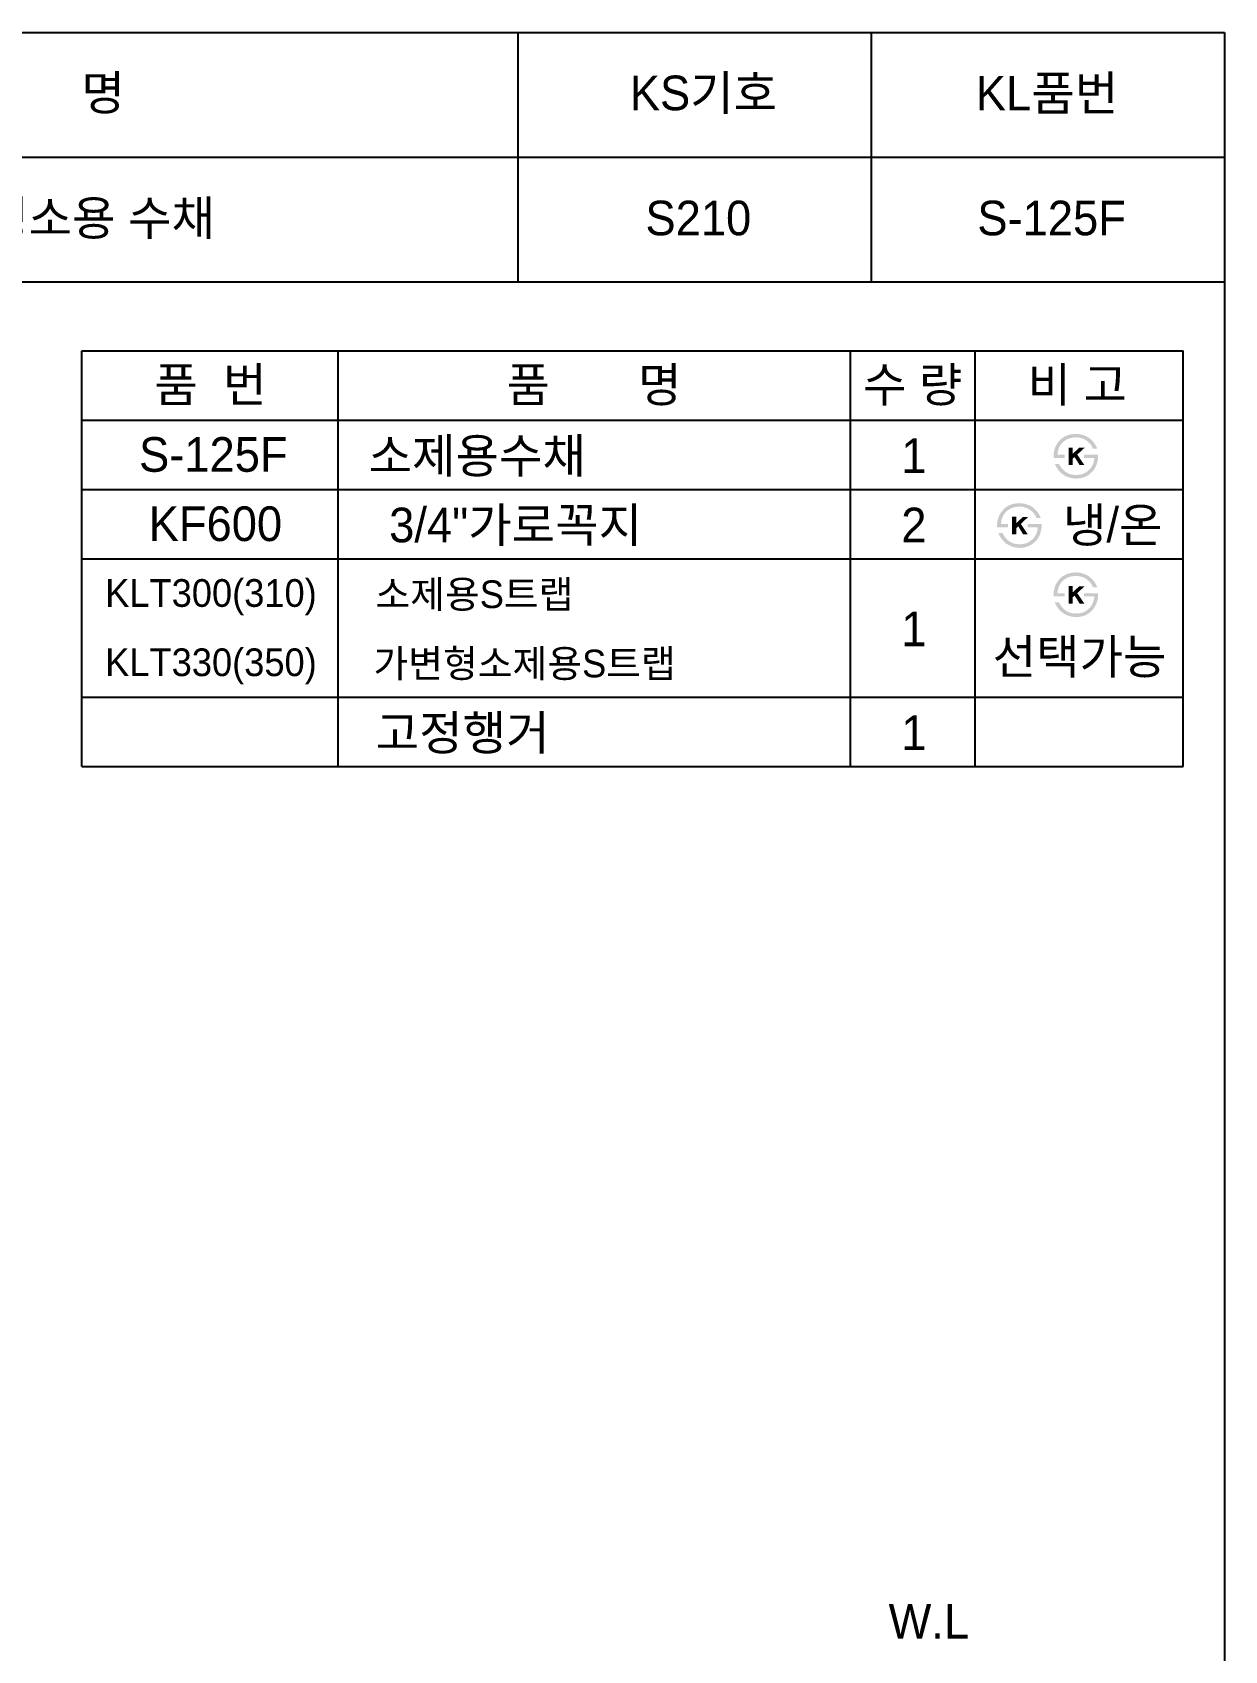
# Model space of a CAD drawing. Header units: millimetres. Extents: x 0 to 3902, y -67 to 2530.
# Drawn here: x 3041 to 3902, y 1362 to 2530 of the extents above; entities that cross this region are included whole.
import ezdxf
from ezdxf.enums import TextEntityAlignment as Align

# ---------------------------------------------------------------- set-up
doc = ezdxf.new("R2010")
doc.units = ezdxf.units.MM
doc.layers.add('TEXT', color=7, linetype='Continuous')
doc.layers.add('도각라인', color=255, linetype='Continuous')
doc.styles.add('타이틀', font='H2GTRM.TTF', dxfattribs={"height": 25})

msp = doc.modelspace()

# ---------------------------------------------------------------- hatches: boundary and pattern name
at = {"layer": 'TEXT'}
for points in [[(3778.2, 2222.8), (3778.2, 2223.2), (3778.1, 2223.6), (3778.1, 2224), (3778.1, 2224.4), (3778.2, 2224.8), (3778.2, 2225.2), (3778.2, 2225.6), (3778.3, 2226), (3778.3, 2226.4), (3778.4, 2226.8), (3778.4, 2227.2), (3778.5, 2227.6), (3778.6, 2228), (3778.7, 2228.4), (3778.8, 2228.8), (3778.9, 2229.1), (3779, 2229.5), (3779.1, 2229.9), (3779.3, 2230.3), (3779.4, 2230.6), (3779.6, 2231), (3779.7, 2231.4), (3779.9, 2231.7), (3780.1, 2232.1), (3780.3, 2232.4), (3780.5, 2232.7), (3780.7, 2233.1), (3780.9, 2233.4), (3781.1, 2233.7), (3781.3, 2234), (3781.6, 2234.3), (3782.1, 2234.9), (3782.3, 2235.2), (3782.6, 2235.5), (3782.9, 2235.8), (3783.2, 2236.1), (3783.5, 2236.4), (3783.8, 2236.6), (3784.1, 2236.9), (3784.4, 2237.1), (3784.7, 2237.4), (3785.1, 2237.6), (3785.4, 2237.8), (3785.8, 2238), (3786.1, 2238.2), (3786.5, 2238.4), (3786.8, 2238.6), (3787.2, 2238.7), (3787.7, 2238.9), (3788.1, 2239.1), (3788.5, 2239.2), (3788.9, 2239.4), (3789.3, 2239.5), (3789.8, 2239.6), (3790.2, 2239.7), (3790.7, 2239.8), (3791.1, 2239.9), (3791.6, 2239.9), (3792.1, 2240), (3792.6, 2240), (3793, 2240.1), (3793.5, 2240.1), (3794, 2240.1), (3794.8, 2240.1), (3795.2, 2240.1), (3795.5, 2240), (3795.9, 2240), (3796.3, 2240), (3796.6, 2239.9), (3797, 2239.9), (3797.3, 2239.8), (3797.7, 2239.7), (3798, 2239.7), (3798.4, 2239.6), (3798.7, 2239.5), (3799, 2239.4), (3799.4, 2239.3), (3799.7, 2239.2), (3800, 2239.1), (3800.3, 2239), (3800.6, 2238.9), (3800.9, 2238.7), (3801.3, 2238.6), (3801.6, 2238.5), (3801.9, 2238.3), (3802.2, 2238.2), (3802.4, 2238), (3802.7, 2237.8), (3803, 2237.7), (3803.3, 2237.5), (3803.6, 2237.3), (3803.8, 2237.1), (3804.1, 2236.9), (3804.4, 2236.7), (3804.8, 2236.4), (3805.2, 2236), (3805.6, 2235.6), (3806, 2235.2), (3806.4, 2234.8), (3806.7, 2234.4), (3807.1, 2234), (3807.4, 2233.6), (3807.7, 2233.1), (3808, 2232.6), (3808.3, 2232.2), (3808.6, 2231.7), (3808.9, 2231.1), (3809.1, 2230.6), (3809.4, 2230.1), (3809.6, 2229.5), (3809.6, 2229.5), (3806.5, 2229.5), (3806.5, 2229.5), (3806.4, 2229.7), (3806.4, 2229.9), (3806.3, 2230.1), (3806.2, 2230.2), (3806.1, 2230.4), (3806.1, 2230.6), (3806, 2230.7), (3805.9, 2230.9), (3805.8, 2231.1), (3805.7, 2231.2), (3805.6, 2231.4), (3805.5, 2231.6), (3805.4, 2231.7), (3805.3, 2231.9), (3805.2, 2232.1), (3805.1, 2232.2), (3804.9, 2232.4), (3804.8, 2232.6), (3804.5, 2232.9), (3804.3, 2233.2), (3804, 2233.5), (3803.7, 2233.8), (3803.3, 2234.1), (3803, 2234.4), (3802.6, 2234.7), (3802.4, 2234.9), (3802.2, 2235.1), (3801.9, 2235.2), (3801.7, 2235.4), (3801.5, 2235.5), (3801.2, 2235.7), (3801, 2235.8), (3800.7, 2236), (3800.5, 2236.1), (3800.2, 2236.2), (3800, 2236.4), (3799.7, 2236.5), (3799.5, 2236.6), (3799.2, 2236.7), (3799, 2236.8), (3798.7, 2236.9), (3798.4, 2237), (3798.2, 2237), (3797.9, 2237.1), (3797.6, 2237.2), (3797.4, 2237.3), (3797.1, 2237.3), (3796.8, 2237.4), (3796.6, 2237.4), (3796.3, 2237.5), (3796, 2237.5), (3795.7, 2237.5), (3795.4, 2237.6), (3795.2, 2237.6), (3794.9, 2237.6), (3794.6, 2237.6), (3794.3, 2237.6), (3793.9, 2237.6), (3793.6, 2237.6), (3793.3, 2237.6), (3792.9, 2237.5), (3792.6, 2237.5), (3792.3, 2237.5), (3791.9, 2237.4), (3791.6, 2237.4), (3791.3, 2237.3), (3791, 2237.3), (3790.7, 2237.2), (3790.4, 2237.1), (3790.1, 2237), (3789.8, 2237), (3789.5, 2236.9), (3789.2, 2236.8), (3788.9, 2236.7), (3788.6, 2236.5), (3788.3, 2236.4), (3788, 2236.3), (3787.8, 2236.2), (3787.5, 2236), (3787.2, 2235.9), (3787, 2235.7), (3786.7, 2235.6), (3786.5, 2235.4), (3786.2, 2235.2), (3786, 2235), (3785.7, 2234.9), (3785.5, 2234.7), (3785.2, 2234.5), (3785, 2234.3), (3784.8, 2234), (3784.6, 2233.8), (3784.3, 2233.6), (3784.1, 2233.4), (3783.9, 2233.1), (3783.7, 2232.9), (3783.5, 2232.6), (3783.3, 2232.4), (3783.2, 2232.1), (3783, 2231.9), (3782.8, 2231.6), (3782.7, 2231.4), (3782.5, 2231.1), (3782.4, 2230.8), (3782.2, 2230.5), (3782.1, 2230.3), (3782, 2230), (3781.9, 2229.7), (3781.7, 2229.4), (3781.6, 2229.1), (3781.5, 2228.8), (3781.5, 2228.5), (3781.4, 2228.2), (3781.3, 2227.8), (3781.2, 2227.5), (3781.2, 2227.2), (3781.1, 2226.9), (3781.1, 2226.5), (3781, 2226.2), (3781, 2225.8), (3780.9, 2225.5), (3780.9, 2225.1), (3780.9, 2225.1), (3786.1, 2225.1), (3786.1, 2225.1), (3786.1, 2225.1), (3786.1, 2222.8), (3786.1, 2222.8), (3786.1, 2222.8), (3778.2, 2222.8)], [(3810.3, 2225.1), (3810.3, 2224.7), (3810.3, 2224.3), (3810.3, 2223.8), (3810.3, 2223.4), (3810.3, 2223), (3810.2, 2222.5), (3810.2, 2222.1), (3810.1, 2221.7), (3810, 2221.3), (3810, 2220.9), (3809.9, 2220.4), (3809.8, 2220), (3809.7, 2219.6), (3809.6, 2219.2), (3809.4, 2218.8), (3809.3, 2218.4), (3809.2, 2218), (3809, 2217.6), (3808.8, 2217.3), (3808.7, 2216.9), (3808.5, 2216.5), (3808.3, 2216.2), (3808.1, 2215.8), (3808, 2215.5), (3807.7, 2215.1), (3807.5, 2214.8), (3807.3, 2214.5), (3807.1, 2214.2), (3806.9, 2213.8), (3806.6, 2213.5), (3806.4, 2213.2), (3806.1, 2212.9), (3805.8, 2212.6), (3805.6, 2212.4), (3805.3, 2212.1), (3805, 2211.8), (3804.7, 2211.6), (3804.4, 2211.3), (3804.1, 2211.1), (3803.8, 2210.8), (3803.5, 2210.6), (3803.2, 2210.4), (3802.8, 2210.2), (3802.5, 2210), (3802.2, 2209.8), (3801.8, 2209.6), (3801.5, 2209.4), (3801.1, 2209.3), (3800.8, 2209.1), (3800.4, 2209), (3800, 2208.8), (3799.6, 2208.7), (3799.3, 2208.6), (3798.9, 2208.5), (3798.5, 2208.4), (3798.1, 2208.3), (3797.7, 2208.2), (3797.3, 2208.1), (3796.9, 2208.1), (3796.5, 2208), (3796.1, 2208), (3795.7, 2208), (3795.3, 2207.9), (3794.9, 2207.9), (3794.2, 2207.9), (3793.6, 2208), (3792.9, 2208), (3792.3, 2208.1), (3791.7, 2208.2), (3791.4, 2208.2), (3791.1, 2208.3), (3790.8, 2208.3), (3790.5, 2208.4), (3790.2, 2208.5), (3789.9, 2208.6), (3789.6, 2208.6), (3789.3, 2208.7), (3789, 2208.8), (3788.7, 2208.9), (3788.4, 2209), (3788.1, 2209.1), (3787.9, 2209.2), (3787.6, 2209.4), (3787.3, 2209.5), (3787.1, 2209.6), (3786.8, 2209.7), (3786.5, 2209.9), (3786.3, 2210), (3786, 2210.2), (3785.7, 2210.3), (3785.2, 2210.7), (3785, 2210.8), (3784.7, 2211), (3784.4, 2211.2), (3784.2, 2211.4), (3783.9, 2211.6), (3783.7, 2211.8), (3783.5, 2212), (3783.2, 2212.2), (3783, 2212.5), (3782.8, 2212.7), (3782.6, 2212.9), (3782.3, 2213.1), (3782.1, 2213.4), (3781.9, 2213.6), (3781.7, 2213.9), (3781.5, 2214.1), (3781.3, 2214.4), (3781.1, 2214.6), (3781, 2214.9), (3780.8, 2215.2), (3780.6, 2215.5), (3780.4, 2215.7), (3780.3, 2216), (3780.1, 2216.3), (3779.9, 2216.6), (3779.8, 2216.9), (3779.6, 2217.2), (3779.3, 2217.8), (3779.1, 2218.5), (3779.1, 2218.5), (3782, 2218.5), (3782, 2218.5), (3782.3, 2218.1), (3782.5, 2217.6), (3782.7, 2217.2), (3783, 2216.9), (3783.2, 2216.5), (3783.5, 2216.1), (3783.7, 2215.8), (3784, 2215.4), (3784.3, 2215.1), (3784.5, 2214.8), (3784.8, 2214.5), (3785.1, 2214.2), (3785.4, 2213.9), (3785.7, 2213.6), (3786, 2213.3), (3786.3, 2213.1), (3786.5, 2212.9), (3786.8, 2212.7), (3787, 2212.6), (3787.2, 2212.4), (3787.5, 2212.3), (3787.7, 2212.1), (3787.9, 2212), (3788.2, 2211.9), (3788.4, 2211.7), (3788.7, 2211.6), (3788.9, 2211.5), (3789.2, 2211.4), (3789.5, 2211.3), (3789.7, 2211.2), (3790, 2211.1), (3790.3, 2211), (3790.5, 2211), (3790.8, 2210.9), (3791.1, 2210.8), (3791.3, 2210.8), (3791.6, 2210.7), (3791.9, 2210.7), (3792.2, 2210.6), (3792.5, 2210.6), (3792.8, 2210.6), (3793.1, 2210.5), (3793.4, 2210.5), (3793.7, 2210.5), (3794, 2210.5), (3794.3, 2210.5), (3794.6, 2210.5), (3795.5, 2210.5), (3795.7, 2210.6), (3796, 2210.6), (3796.3, 2210.6), (3796.5, 2210.6), (3796.8, 2210.7), (3797.1, 2210.7), (3797.3, 2210.8), (3797.6, 2210.8), (3797.9, 2210.9), (3798.1, 2210.9), (3798.4, 2211), (3798.6, 2211.1), (3798.9, 2211.2), (3799.1, 2211.2), (3799.4, 2211.3), (3799.6, 2211.4), (3799.9, 2211.5), (3800.1, 2211.6), (3800.3, 2211.8), (3800.6, 2211.9), (3800.8, 2212), (3801.1, 2212.1), (3801.3, 2212.3), (3801.5, 2212.4), (3801.8, 2212.6), (3802, 2212.7), (3802.2, 2212.9), (3802.4, 2213), (3802.7, 2213.2), (3802.9, 2213.4), (3803.2, 2213.6), (3803.4, 2213.8), (3803.6, 2214), (3803.9, 2214.3), (3804.1, 2214.5), (3804.3, 2214.8), (3804.5, 2215), (3804.7, 2215.3), (3804.9, 2215.5), (3805.1, 2215.8), (3805.3, 2216), (3805.5, 2216.3), (3805.7, 2216.6), (3805.8, 2216.9), (3806, 2217.2), (3806.1, 2217.4), (3806.3, 2217.7), (3806.4, 2218), (3806.5, 2218.3), (3806.7, 2218.7), (3806.8, 2219), (3806.9, 2219.3), (3807, 2219.6), (3807.1, 2220), (3807.2, 2220.3), (3807.2, 2220.6), (3807.3, 2221), (3807.4, 2221.3), (3807.4, 2221.7), (3807.5, 2222.1), (3807.5, 2222.4), (3807.5, 2222.8), (3807.5, 2222.8), (3800.1, 2222.8), (3800.1, 2222.8), (3800.1, 2222.8), (3800.1, 2225.1), (3800.1, 2225.1), (3800.1, 2225.1), (3810.3, 2225.1)], [(3791.9, 2225.8), (3796.7, 2230.2), (3800.6, 2230.2), (3795.2, 2225.2), (3800.3, 2217.7), (3796.9, 2217.7), (3793.3, 2223.4), (3791.9, 2222.2), (3791.9, 2217.7), (3789, 2217.7), (3789, 2230.3), (3791.9, 2230.3)], [(3737.4, 2172.8), (3737.4, 2173.2), (3737.4, 2173.6), (3737.4, 2174), (3737.4, 2174.4), (3737.4, 2174.8), (3737.4, 2175.2), (3737.5, 2175.6), (3737.5, 2176), (3737.6, 2176.4), (3737.6, 2176.8), (3737.7, 2177.2), (3737.7, 2177.6), (3737.8, 2178), (3737.9, 2178.4), (3738, 2178.8), (3738.1, 2179.1), (3738.3, 2179.5), (3738.4, 2179.9), (3738.5, 2180.3), (3738.7, 2180.6), (3738.8, 2181), (3739, 2181.4), (3739.2, 2181.7), (3739.3, 2182.1), (3739.5, 2182.4), (3739.7, 2182.7), (3739.9, 2183.1), (3740.1, 2183.4), (3740.3, 2183.7), (3740.6, 2184), (3740.8, 2184.3), (3741.3, 2184.9), (3741.6, 2185.2), (3741.9, 2185.5), (3742.1, 2185.8), (3742.4, 2186.1), (3742.7, 2186.4), (3743, 2186.6), (3743.3, 2186.9), (3743.7, 2187.1), (3744, 2187.4), (3744.3, 2187.6), (3744.7, 2187.8), (3745, 2188), (3745.4, 2188.2), (3745.7, 2188.4), (3746.1, 2188.6), (3746.5, 2188.7), (3746.9, 2188.9), (3747.3, 2189.1), (3747.7, 2189.2), (3748.2, 2189.4), (3748.6, 2189.5), (3749, 2189.6), (3749.5, 2189.7), (3749.9, 2189.8), (3750.4, 2189.9), (3750.8, 2189.9), (3751.3, 2190), (3751.8, 2190), (3752.3, 2190.1), (3752.8, 2190.1), (3753.3, 2190.1), (3754, 2190.1), (3754.4, 2190.1), (3754.8, 2190), (3755.1, 2190), (3755.5, 2190), (3755.9, 2189.9), (3756.2, 2189.9), (3756.6, 2189.8), (3756.9, 2189.7), (3757.3, 2189.7), (3757.6, 2189.6), (3757.9, 2189.5), (3758.3, 2189.4), (3758.6, 2189.3), (3758.9, 2189.2), (3759.2, 2189.1), (3759.6, 2189), (3759.9, 2188.9), (3760.2, 2188.7), (3760.5, 2188.6), (3760.8, 2188.5), (3761.1, 2188.3), (3761.4, 2188.2), (3761.7, 2188), (3762, 2187.8), (3762.3, 2187.7), (3762.5, 2187.5), (3762.8, 2187.3), (3763.1, 2187.1), (3763.4, 2186.9), (3763.6, 2186.7), (3764, 2186.4), (3764.4, 2186), (3764.8, 2185.6), (3765.2, 2185.2), (3765.6, 2184.8), (3766, 2184.4), (3766.3, 2184), (3766.6, 2183.6), (3767, 2183.1), (3767.3, 2182.6), (3767.6, 2182.2), (3767.8, 2181.7), (3768.1, 2181.1), (3768.4, 2180.6), (3768.6, 2180.1), (3768.8, 2179.5), (3768.8, 2179.5), (3765.7, 2179.5), (3765.7, 2179.5), (3765.7, 2179.7), (3765.6, 2179.9), (3765.5, 2180.1), (3765.5, 2180.2), (3765.4, 2180.4), (3765.3, 2180.6), (3765.2, 2180.7), (3765.1, 2180.9), (3765, 2181.1), (3765, 2181.2), (3764.9, 2181.4), (3764.8, 2181.6), (3764.6, 2181.7), (3764.5, 2181.9), (3764.4, 2182.1), (3764.3, 2182.2), (3764.2, 2182.4), (3764, 2182.6), (3763.8, 2182.9), (3763.5, 2183.2), (3763.2, 2183.5), (3762.9, 2183.8), (3762.6, 2184.1), (3762.2, 2184.4), (3761.9, 2184.7), (3761.6, 2184.9), (3761.4, 2185.1), (3761.2, 2185.2), (3760.9, 2185.4), (3760.7, 2185.5), (3760.5, 2185.7), (3760.2, 2185.8), (3760, 2186), (3759.7, 2186.1), (3759.5, 2186.2), (3759.2, 2186.4), (3759, 2186.5), (3758.7, 2186.6), (3758.5, 2186.7), (3758.2, 2186.8), (3757.9, 2186.9), (3757.7, 2187), (3757.4, 2187), (3757.2, 2187.1), (3756.9, 2187.2), (3756.6, 2187.3), (3756.3, 2187.3), (3756.1, 2187.4), (3755.8, 2187.4), (3755.5, 2187.5), (3755.2, 2187.5), (3755, 2187.5), (3754.7, 2187.6), (3754.4, 2187.6), (3754.1, 2187.6), (3753.8, 2187.6), (3753.5, 2187.6), (3753.2, 2187.6), (3752.8, 2187.6), (3752.5, 2187.6), (3752.2, 2187.5), (3751.8, 2187.5), (3751.5, 2187.5), (3751.2, 2187.4), (3750.9, 2187.4), (3750.5, 2187.3), (3750.2, 2187.3), (3749.9, 2187.2), (3749.6, 2187.1), (3749.3, 2187), (3749, 2187), (3748.7, 2186.9), (3748.4, 2186.8), (3748.1, 2186.7), (3747.8, 2186.5), (3747.6, 2186.4), (3747.3, 2186.3), (3747, 2186.2), (3746.7, 2186), (3746.5, 2185.9), (3746.2, 2185.7), (3746, 2185.6), (3745.7, 2185.4), (3745.5, 2185.2), (3745.2, 2185), (3745, 2184.9), (3744.7, 2184.7), (3744.5, 2184.5), (3744.3, 2184.3), (3744, 2184), (3743.8, 2183.8), (3743.6, 2183.6), (3743.4, 2183.4), (3743.2, 2183.1), (3743, 2182.9), (3742.8, 2182.6), (3742.6, 2182.4), (3742.4, 2182.1), (3742.2, 2181.9), (3742.1, 2181.6), (3741.9, 2181.4), (3741.8, 2181.1), (3741.6, 2180.8), (3741.5, 2180.5), (3741.3, 2180.3), (3741.2, 2180), (3741.1, 2179.7), (3741, 2179.4), (3740.9, 2179.1), (3740.8, 2178.8), (3740.7, 2178.5), (3740.6, 2178.2), (3740.5, 2177.8), (3740.5, 2177.5), (3740.4, 2177.2), (3740.3, 2176.9), (3740.3, 2176.5), (3740.3, 2176.2), (3740.2, 2175.8), (3740.2, 2175.5), (3740.2, 2175.1), (3740.2, 2175.1), (3745.3, 2175.1), (3745.3, 2175.1), (3745.3, 2175.1), (3745.3, 2172.8), (3745.3, 2172.8), (3745.3, 2172.8), (3737.4, 2172.8)], [(3769.6, 2175.1), (3769.6, 2174.7), (3769.6, 2174.3), (3769.6, 2173.8), (3769.5, 2173.4), (3769.5, 2173), (3769.5, 2172.5), (3769.4, 2172.1), (3769.4, 2171.7), (3769.3, 2171.3), (3769.2, 2170.9), (3769.1, 2170.4), (3769, 2170), (3768.9, 2169.6), (3768.8, 2169.2), (3768.7, 2168.8), (3768.5, 2168.4), (3768.4, 2168), (3768.2, 2167.6), (3768.1, 2167.3), (3767.9, 2166.9), (3767.8, 2166.5), (3767.6, 2166.2), (3767.4, 2165.8), (3767.2, 2165.5), (3767, 2165.1), (3766.8, 2164.8), (3766.6, 2164.5), (3766.3, 2164.2), (3766.1, 2163.8), (3765.9, 2163.5), (3765.6, 2163.2), (3765.3, 2162.9), (3765.1, 2162.6), (3764.8, 2162.4), (3764.5, 2162.1), (3764.2, 2161.8), (3763.9, 2161.6), (3763.6, 2161.3), (3763.3, 2161.1), (3763, 2160.8), (3762.7, 2160.6), (3762.4, 2160.4), (3762.1, 2160.2), (3761.7, 2160), (3761.4, 2159.8), (3761.1, 2159.6), (3760.7, 2159.4), (3760.4, 2159.3), (3760, 2159.1), (3759.6, 2159), (3759.3, 2158.8), (3758.9, 2158.7), (3758.5, 2158.6), (3758.1, 2158.5), (3757.7, 2158.4), (3757.3, 2158.3), (3757, 2158.2), (3756.6, 2158.1), (3756.2, 2158.1), (3755.8, 2158), (3755.4, 2158), (3755, 2158), (3754.6, 2157.9), (3754.1, 2157.9), (3753.5, 2157.9), (3752.8, 2158), (3752.2, 2158), (3751.5, 2158.1), (3750.9, 2158.2), (3750.6, 2158.2), (3750.3, 2158.3), (3750, 2158.3), (3749.7, 2158.4), (3749.4, 2158.5), (3749.1, 2158.6), (3748.8, 2158.6), (3748.5, 2158.7), (3748.2, 2158.8), (3747.9, 2158.9), (3747.7, 2159), (3747.4, 2159.1), (3747.1, 2159.2), (3746.8, 2159.4), (3746.6, 2159.5), (3746.3, 2159.6), (3746, 2159.7), (3745.8, 2159.9), (3745.5, 2160), (3745.2, 2160.2), (3745, 2160.3), (3744.5, 2160.7), (3744.2, 2160.8), (3743.9, 2161), (3743.7, 2161.2), (3743.4, 2161.4), (3743.2, 2161.6), (3742.9, 2161.8), (3742.7, 2162), (3742.5, 2162.2), (3742.2, 2162.5), (3742, 2162.7), (3741.8, 2162.9), (3741.6, 2163.1), (3741.4, 2163.4), (3741.2, 2163.6), (3741, 2163.9), (3740.8, 2164.1), (3740.6, 2164.4), (3740.4, 2164.6), (3740.2, 2164.9), (3740, 2165.2), (3739.8, 2165.5), (3739.7, 2165.7), (3739.5, 2166), (3739.3, 2166.3), (3739.2, 2166.6), (3739, 2166.9), (3738.9, 2167.2), (3738.6, 2167.8), (3738.3, 2168.5), (3738.3, 2168.5), (3741.3, 2168.5), (3741.3, 2168.5), (3741.5, 2168.1), (3741.7, 2167.6), (3742, 2167.2), (3742.2, 2166.9), (3742.5, 2166.5), (3742.7, 2166.1), (3743, 2165.8), (3743.2, 2165.4), (3743.5, 2165.1), (3743.8, 2164.8), (3744.1, 2164.5), (3744.3, 2164.2), (3744.6, 2163.9), (3744.9, 2163.6), (3745.2, 2163.3), (3745.5, 2163.1), (3745.8, 2162.9), (3746, 2162.7), (3746.2, 2162.6), (3746.5, 2162.4), (3746.7, 2162.3), (3746.9, 2162.1), (3747.2, 2162), (3747.4, 2161.9), (3747.7, 2161.7), (3747.9, 2161.6), (3748.2, 2161.5), (3748.4, 2161.4), (3748.7, 2161.3), (3749, 2161.2), (3749.2, 2161.1), (3749.5, 2161), (3749.8, 2161), (3750, 2160.9), (3750.3, 2160.8), (3750.6, 2160.8), (3750.9, 2160.7), (3751.2, 2160.7), (3751.4, 2160.6), (3751.7, 2160.6), (3752, 2160.6), (3752.3, 2160.5), (3752.6, 2160.5), (3752.9, 2160.5), (3753.2, 2160.5), (3753.5, 2160.5), (3753.8, 2160.5), (3754.7, 2160.5), (3755, 2160.6), (3755.2, 2160.6), (3755.5, 2160.6), (3755.8, 2160.6), (3756.1, 2160.7), (3756.3, 2160.7), (3756.6, 2160.8), (3756.8, 2160.8), (3757.1, 2160.9), (3757.4, 2160.9), (3757.6, 2161), (3757.9, 2161.1), (3758.1, 2161.2), (3758.4, 2161.2), (3758.6, 2161.3), (3758.9, 2161.4), (3759.1, 2161.5), (3759.3, 2161.6), (3759.6, 2161.8), (3759.8, 2161.9), (3760.1, 2162), (3760.3, 2162.1), (3760.5, 2162.3), (3760.8, 2162.4), (3761, 2162.6), (3761.2, 2162.7), (3761.5, 2162.9), (3761.7, 2163), (3761.9, 2163.2), (3762.1, 2163.4), (3762.4, 2163.6), (3762.6, 2163.8), (3762.9, 2164), (3763.1, 2164.3), (3763.3, 2164.5), (3763.6, 2164.8), (3763.8, 2165), (3764, 2165.3), (3764.2, 2165.5), (3764.4, 2165.8), (3764.6, 2166), (3764.7, 2166.3), (3764.9, 2166.6), (3765.1, 2166.9), (3765.2, 2167.2), (3765.4, 2167.4), (3765.5, 2167.7), (3765.7, 2168), (3765.8, 2168.3), (3765.9, 2168.7), (3766, 2169), (3766.1, 2169.3), (3766.2, 2169.6), (3766.3, 2170), (3766.4, 2170.3), (3766.5, 2170.6), (3766.5, 2171), (3766.6, 2171.3), (3766.7, 2171.7), (3766.7, 2172.1), (3766.7, 2172.4), (3766.8, 2172.8), (3766.8, 2172.8), (3759.4, 2172.8), (3759.4, 2172.8), (3759.4, 2172.8), (3759.4, 2175.1), (3759.4, 2175.1), (3759.4, 2175.1), (3769.6, 2175.1)], [(3751.2, 2175.8), (3756, 2180.2), (3759.8, 2180.2), (3754.5, 2175.2), (3759.5, 2167.7), (3756.1, 2167.7), (3752.6, 2173.4), (3751.2, 2172.2), (3751.2, 2167.7), (3748.2, 2167.7), (3748.2, 2180.3), (3751.2, 2180.3)], [(3778.2, 2122.8), (3778.2, 2123.2), (3778.1, 2123.6), (3778.1, 2124), (3778.1, 2124.4), (3778.2, 2124.8), (3778.2, 2125.2), (3778.2, 2125.6), (3778.3, 2126), (3778.3, 2126.4), (3778.4, 2126.8), (3778.4, 2127.2), (3778.5, 2127.6), (3778.6, 2128), (3778.7, 2128.4), (3778.8, 2128.8), (3778.9, 2129.1), (3779, 2129.5), (3779.1, 2129.9), (3779.3, 2130.3), (3779.4, 2130.6), (3779.6, 2131), (3779.7, 2131.4), (3779.9, 2131.7), (3780.1, 2132.1), (3780.3, 2132.4), (3780.5, 2132.7), (3780.7, 2133.1), (3780.9, 2133.4), (3781.1, 2133.7), (3781.3, 2134), (3781.6, 2134.3), (3782.1, 2134.9), (3782.3, 2135.2), (3782.6, 2135.5), (3782.9, 2135.8), (3783.2, 2136.1), (3783.5, 2136.4), (3783.8, 2136.6), (3784.1, 2136.9), (3784.4, 2137.1), (3784.7, 2137.4), (3785.1, 2137.6), (3785.4, 2137.8), (3785.8, 2138), (3786.1, 2138.2), (3786.5, 2138.4), (3786.8, 2138.6), (3787.2, 2138.7), (3787.7, 2138.9), (3788.1, 2139.1), (3788.5, 2139.2), (3788.9, 2139.4), (3789.3, 2139.5), (3789.8, 2139.6), (3790.2, 2139.7), (3790.7, 2139.8), (3791.1, 2139.9), (3791.6, 2139.9), (3792.1, 2140), (3792.6, 2140), (3793, 2140.1), (3793.5, 2140.1), (3794, 2140.1), (3794.8, 2140.1), (3795.2, 2140.1), (3795.5, 2140), (3795.9, 2140), (3796.3, 2140), (3796.6, 2139.9), (3797, 2139.9), (3797.3, 2139.8), (3797.7, 2139.7), (3798, 2139.7), (3798.4, 2139.6), (3798.7, 2139.5), (3799, 2139.4), (3799.4, 2139.3), (3799.7, 2139.2), (3800, 2139.1), (3800.3, 2139), (3800.6, 2138.9), (3800.9, 2138.7), (3801.3, 2138.6), (3801.6, 2138.5), (3801.9, 2138.3), (3802.2, 2138.2), (3802.4, 2138), (3802.7, 2137.8), (3803, 2137.7), (3803.3, 2137.5), (3803.6, 2137.3), (3803.8, 2137.1), (3804.1, 2136.9), (3804.4, 2136.7), (3804.8, 2136.4), (3805.2, 2136), (3805.6, 2135.6), (3806, 2135.2), (3806.4, 2134.8), (3806.7, 2134.4), (3807.1, 2134), (3807.4, 2133.6), (3807.7, 2133.1), (3808, 2132.6), (3808.3, 2132.2), (3808.6, 2131.7), (3808.9, 2131.1), (3809.1, 2130.6), (3809.4, 2130.1), (3809.6, 2129.5), (3809.6, 2129.5), (3806.5, 2129.5), (3806.5, 2129.5), (3806.4, 2129.7), (3806.4, 2129.9), (3806.3, 2130.1), (3806.2, 2130.2), (3806.1, 2130.4), (3806.1, 2130.6), (3806, 2130.7), (3805.9, 2130.9), (3805.8, 2131.1), (3805.7, 2131.2), (3805.6, 2131.4), (3805.5, 2131.6), (3805.4, 2131.7), (3805.3, 2131.9), (3805.2, 2132.1), (3805.1, 2132.2), (3804.9, 2132.4), (3804.8, 2132.6), (3804.5, 2132.9), (3804.3, 2133.2), (3804, 2133.5), (3803.7, 2133.8), (3803.3, 2134.1), (3803, 2134.4), (3802.6, 2134.7), (3802.4, 2134.9), (3802.2, 2135.1), (3801.9, 2135.2), (3801.7, 2135.4), (3801.5, 2135.5), (3801.2, 2135.7), (3801, 2135.8), (3800.7, 2136), (3800.5, 2136.1), (3800.2, 2136.2), (3800, 2136.4), (3799.7, 2136.5), (3799.5, 2136.6), (3799.2, 2136.7), (3799, 2136.8), (3798.7, 2136.9), (3798.4, 2137), (3798.2, 2137), (3797.9, 2137.1), (3797.6, 2137.2), (3797.4, 2137.3), (3797.1, 2137.3), (3796.8, 2137.4), (3796.6, 2137.4), (3796.3, 2137.5), (3796, 2137.5), (3795.7, 2137.5), (3795.4, 2137.6), (3795.2, 2137.6), (3794.9, 2137.6), (3794.6, 2137.6), (3794.3, 2137.6), (3793.9, 2137.6), (3793.6, 2137.6), (3793.3, 2137.6), (3792.9, 2137.5), (3792.6, 2137.5), (3792.3, 2137.5), (3791.9, 2137.4), (3791.6, 2137.4), (3791.3, 2137.3), (3791, 2137.3), (3790.7, 2137.2), (3790.4, 2137.1), (3790.1, 2137), (3789.8, 2137), (3789.5, 2136.9), (3789.2, 2136.8), (3788.9, 2136.7), (3788.6, 2136.5), (3788.3, 2136.4), (3788, 2136.3), (3787.8, 2136.2), (3787.5, 2136), (3787.2, 2135.9), (3787, 2135.7), (3786.7, 2135.6), (3786.5, 2135.4), (3786.2, 2135.2), (3786, 2135), (3785.7, 2134.9), (3785.5, 2134.7), (3785.2, 2134.5), (3785, 2134.3), (3784.8, 2134), (3784.6, 2133.8), (3784.3, 2133.6), (3784.1, 2133.4), (3783.9, 2133.1), (3783.7, 2132.9), (3783.5, 2132.6), (3783.3, 2132.4), (3783.2, 2132.1), (3783, 2131.9), (3782.8, 2131.6), (3782.7, 2131.4), (3782.5, 2131.1), (3782.4, 2130.8), (3782.2, 2130.5), (3782.1, 2130.3), (3782, 2130), (3781.9, 2129.7), (3781.7, 2129.4), (3781.6, 2129.1), (3781.5, 2128.8), (3781.5, 2128.5), (3781.4, 2128.2), (3781.3, 2127.8), (3781.2, 2127.5), (3781.2, 2127.2), (3781.1, 2126.9), (3781.1, 2126.5), (3781, 2126.2), (3781, 2125.8), (3780.9, 2125.5), (3780.9, 2125.1), (3780.9, 2125.1), (3786.1, 2125.1), (3786.1, 2125.1), (3786.1, 2125.1), (3786.1, 2122.8), (3786.1, 2122.8), (3786.1, 2122.8), (3778.2, 2122.8)], [(3791.9, 2125.8), (3796.7, 2130.2), (3800.6, 2130.2), (3795.2, 2125.2), (3800.3, 2117.7), (3796.9, 2117.7), (3793.3, 2123.4), (3791.9, 2122.2), (3791.9, 2117.7), (3789, 2117.7), (3789, 2130.3), (3791.9, 2130.3)], [(3810.3, 2125.1), (3810.3, 2124.7), (3810.3, 2124.3), (3810.3, 2123.8), (3810.3, 2123.4), (3810.3, 2123), (3810.2, 2122.5), (3810.2, 2122.1), (3810.1, 2121.7), (3810, 2121.3), (3810, 2120.9), (3809.9, 2120.4), (3809.8, 2120), (3809.7, 2119.6), (3809.6, 2119.2), (3809.4, 2118.8), (3809.3, 2118.4), (3809.2, 2118), (3809, 2117.6), (3808.8, 2117.3), (3808.7, 2116.9), (3808.5, 2116.5), (3808.3, 2116.2), (3808.1, 2115.8), (3808, 2115.5), (3807.7, 2115.1), (3807.5, 2114.8), (3807.3, 2114.5), (3807.1, 2114.2), (3806.9, 2113.8), (3806.6, 2113.5), (3806.4, 2113.2), (3806.1, 2112.9), (3805.8, 2112.6), (3805.6, 2112.4), (3805.3, 2112.1), (3805, 2111.8), (3804.7, 2111.6), (3804.4, 2111.3), (3804.1, 2111.1), (3803.8, 2110.8), (3803.5, 2110.6), (3803.2, 2110.4), (3802.8, 2110.2), (3802.5, 2110), (3802.2, 2109.8), (3801.8, 2109.6), (3801.5, 2109.4), (3801.1, 2109.3), (3800.8, 2109.1), (3800.4, 2109), (3800, 2108.8), (3799.6, 2108.7), (3799.3, 2108.6), (3798.9, 2108.5), (3798.5, 2108.4), (3798.1, 2108.3), (3797.7, 2108.2), (3797.3, 2108.1), (3796.9, 2108.1), (3796.5, 2108), (3796.1, 2108), (3795.7, 2108), (3795.3, 2107.9), (3794.9, 2107.9), (3794.2, 2107.9), (3793.6, 2108), (3792.9, 2108), (3792.3, 2108.1), (3791.7, 2108.2), (3791.4, 2108.2), (3791.1, 2108.3), (3790.8, 2108.3), (3790.5, 2108.4), (3790.2, 2108.5), (3789.9, 2108.6), (3789.6, 2108.6), (3789.3, 2108.7), (3789, 2108.8), (3788.7, 2108.9), (3788.4, 2109), (3788.1, 2109.1), (3787.9, 2109.2), (3787.6, 2109.4), (3787.3, 2109.5), (3787.1, 2109.6), (3786.8, 2109.7), (3786.5, 2109.9), (3786.3, 2110), (3786, 2110.2), (3785.7, 2110.3), (3785.2, 2110.7), (3785, 2110.8), (3784.7, 2111), (3784.4, 2111.2), (3784.2, 2111.4), (3783.9, 2111.6), (3783.7, 2111.8), (3783.5, 2112), (3783.2, 2112.2), (3783, 2112.5), (3782.8, 2112.7), (3782.6, 2112.9), (3782.3, 2113.1), (3782.1, 2113.4), (3781.9, 2113.6), (3781.7, 2113.9), (3781.5, 2114.1), (3781.3, 2114.4), (3781.1, 2114.6), (3781, 2114.9), (3780.8, 2115.2), (3780.6, 2115.5), (3780.4, 2115.7), (3780.3, 2116), (3780.1, 2116.3), (3779.9, 2116.6), (3779.8, 2116.9), (3779.6, 2117.2), (3779.3, 2117.8), (3779.1, 2118.5), (3779.1, 2118.5), (3782, 2118.5), (3782, 2118.5), (3782.3, 2118.1), (3782.5, 2117.6), (3782.7, 2117.2), (3783, 2116.9), (3783.2, 2116.5), (3783.5, 2116.1), (3783.7, 2115.8), (3784, 2115.4), (3784.3, 2115.1), (3784.5, 2114.8), (3784.8, 2114.5), (3785.1, 2114.2), (3785.4, 2113.9), (3785.7, 2113.6), (3786, 2113.3), (3786.3, 2113.1), (3786.5, 2112.9), (3786.8, 2112.7), (3787, 2112.6), (3787.2, 2112.4), (3787.5, 2112.3), (3787.7, 2112.1), (3787.9, 2112), (3788.2, 2111.9), (3788.4, 2111.7), (3788.7, 2111.6), (3788.9, 2111.5), (3789.2, 2111.4), (3789.5, 2111.3), (3789.7, 2111.2), (3790, 2111.1), (3790.3, 2111), (3790.5, 2111), (3790.8, 2110.9), (3791.1, 2110.8), (3791.3, 2110.8), (3791.6, 2110.7), (3791.9, 2110.7), (3792.2, 2110.6), (3792.5, 2110.6), (3792.8, 2110.6), (3793.1, 2110.5), (3793.4, 2110.5), (3793.7, 2110.5), (3794, 2110.5), (3794.3, 2110.5), (3794.6, 2110.5), (3795.5, 2110.5), (3795.7, 2110.6), (3796, 2110.6), (3796.3, 2110.6), (3796.5, 2110.6), (3796.8, 2110.7), (3797.1, 2110.7), (3797.3, 2110.8), (3797.6, 2110.8), (3797.9, 2110.9), (3798.1, 2110.9), (3798.4, 2111), (3798.6, 2111.1), (3798.9, 2111.2), (3799.1, 2111.2), (3799.4, 2111.3), (3799.6, 2111.4), (3799.9, 2111.5), (3800.1, 2111.6), (3800.3, 2111.8), (3800.6, 2111.9), (3800.8, 2112), (3801.1, 2112.1), (3801.3, 2112.3), (3801.5, 2112.4), (3801.8, 2112.6), (3802, 2112.7), (3802.2, 2112.9), (3802.4, 2113), (3802.7, 2113.2), (3802.9, 2113.4), (3803.2, 2113.6), (3803.4, 2113.8), (3803.6, 2114), (3803.9, 2114.3), (3804.1, 2114.5), (3804.3, 2114.8), (3804.5, 2115), (3804.7, 2115.3), (3804.9, 2115.5), (3805.1, 2115.8), (3805.3, 2116), (3805.5, 2116.3), (3805.7, 2116.6), (3805.8, 2116.9), (3806, 2117.2), (3806.1, 2117.4), (3806.3, 2117.7), (3806.4, 2118), (3806.5, 2118.3), (3806.7, 2118.7), (3806.8, 2119), (3806.9, 2119.3), (3807, 2119.6), (3807.1, 2120), (3807.2, 2120.3), (3807.2, 2120.6), (3807.3, 2121), (3807.4, 2121.3), (3807.4, 2121.7), (3807.5, 2122.1), (3807.5, 2122.4), (3807.5, 2122.8), (3807.5, 2122.8), (3800.1, 2122.8), (3800.1, 2122.8), (3800.1, 2122.8), (3800.1, 2125.1), (3800.1, 2125.1), (3800.1, 2125.1), (3810.3, 2125.1)]]:
    msp.add_hatch(color=256, dxfattribs=at).paths.add_polyline_path(points, flags=0)

# ---------------------------------------------------------------- linework, layer by layer
at = {"layer": '도각라인', "color": 7}
for p, q in [((2101.6, 2530), (3901.6, 2530)), ((3391.6, 2350), (3391.6, 2530)), ((3646.6, 2350), (3646.6, 2530)), ((3901.6, 2530), (3901.6, 0)), ((2621.6, 2440), (3901.6, 2440)), ((2101.6, 2350), (3901.6, 2350)), ((3076.6, 2300), (3871.6, 2300)), ((3076.6, 2000), (3076.6, 2300)), ((3261.6, 2000), (3261.6, 2300)), ((3631.6, 2000), (3631.6, 2300)), ((3721.6, 2000), (3721.6, 2300)), ((3871.6, 2000), (3871.6, 2300)), ((3076.6, 2250), (3871.6, 2250)), ((3076.6, 2200), (3871.6, 2200)), ((3076.6, 2150), (3871.6, 2150)), ((3076.6, 2050), (3871.6, 2050)), ((3076.6, 2000), (3871.6, 2000))]:
    msp.add_line(p, q, dxfattribs=at)

# ---------------------------------------------------------------- texts
at = {"layer": 'TEXT', "style": '타이틀'}
for s, height, p in [('품             명', 25, (3017.3, 2486.4)), ('KS기호', 25, (3525.4, 2486.3)), ('KL품번', 25, (3773.4, 2486.1)), ('받이 달린 청소용 수채', 25, (3018, 2396)), ('S210', 25, (3521.7, 2396)), ('S-125F', 25, (3776.7, 2396)), ('품  번', 25, (3169.5, 2275.7)), ('품       명', 25, (3446.4, 2275.7)), ('수 량', 25, (3676.4, 2275.7)), ('비 고', 25, (3795.2, 2275.7)), ('S-125F', 25, (3171.6, 2225.3)), ('소제용수채', 25, (3362.1, 2224.4)), ('1', 25, (3677.3, 2224.4)), ('KF600', 25, (3173.1, 2175.3)), ('3/4"가로꼭지', 25, (3389.8, 2174.4)), ('2', 25, (3677.3, 2174.4)), ('냉/온', 25, (3820.8, 2174.4)), ('KLT300(310)', 20, (3169.9, 2125.3)), ('소제용S트랩', 20, (3360.1, 2124.4)), ('1', 25, (3677.3, 2099.4)), ('선택가능', 25, (3796.9, 2079.3)), ('KLT330(350)', 20, (3169.9, 2075.3)), ('가변형소제용S트랩', 20, (3396.3, 2074.4)), ('고정행거', 25, (3351.6, 2024.4)), ('1', 25, (3677.3, 2024.4))]:
    msp.add_text(s, height=height, dxfattribs=at).set_placement(p, align=Align.MIDDLE_CENTER)
msp.add_text('W.L', height=25, dxfattribs=at).set_placement((3688.1, 1383), align=Align.MIDDLE)

doc.saveas('drawing.dxf')
